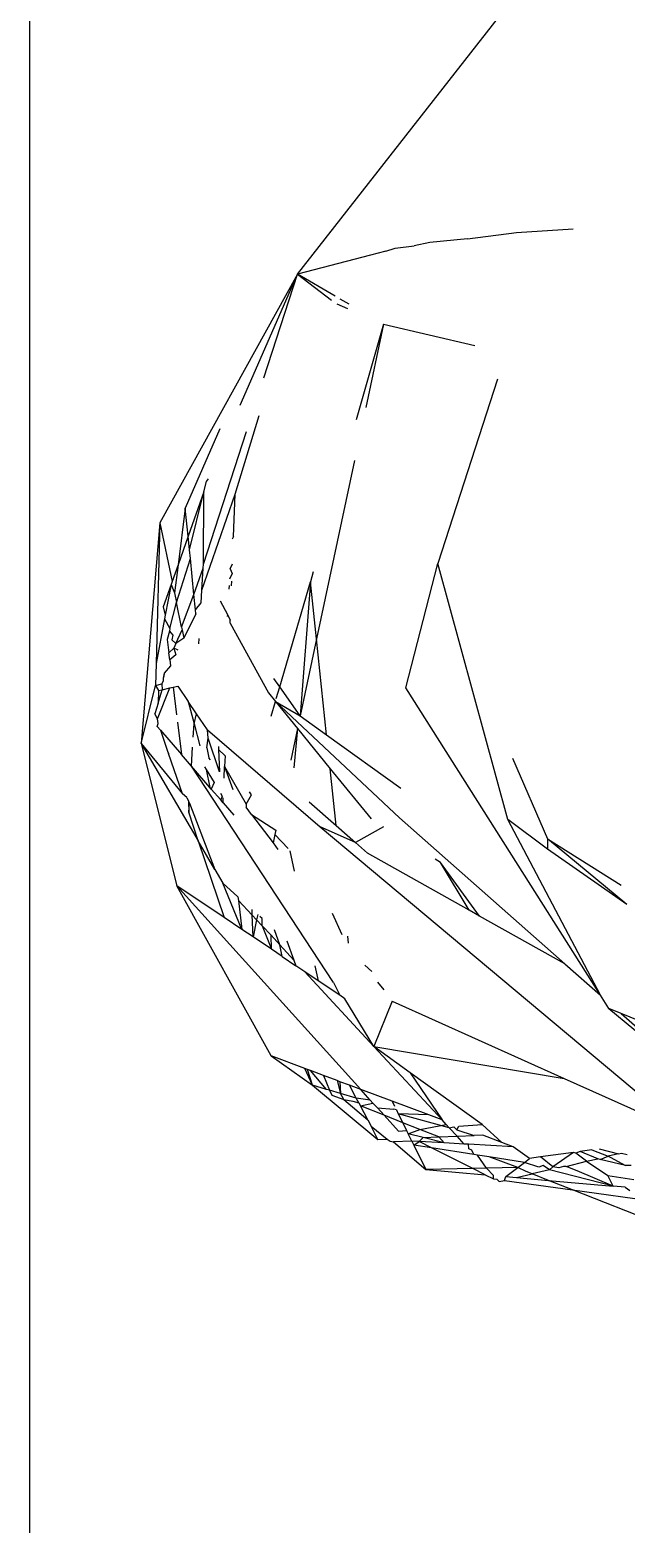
# Model space of a CAD drawing. Header units: millimetres. Extents: x 0 to 460473, y -68369 to 85219.
# Drawn here: x 223404.71 to 223411.93, y -36679.83 to -36661.75 of the extents above; entities that cross this region are included whole.
import ezdxf

# ---------------------------------------------------------------- set-up
doc = ezdxf.new("R2010")
doc.units = ezdxf.units.MM
doc.header["$LTSCALE"] = 50
doc.layers.add('ha', color=8, linetype='Continuous')

# ---------------------------------------------------------------- blocks, each defined once
blk = doc.blocks.new('12312')
for p, q in [((249029.495, -38154.224), (249029.495, -36780.807)), ((249032.738, -37176.269), (249038.607, -37168.776)), ((249034.797, -37175.84), (249035.388, -37175.764)), ((249035.388, -37175.764), (249036.074, -37175.719)), ((249033.808, -37175.99), (249033.622, -37176.038)), ((249033.808, -37175.99), (249033.918, -37175.952)), ((249033.918, -37175.952), (249034.149, -37175.924)), ((249034.338, -37175.884), (249034.149, -37175.924)), ((249034.797, -37175.84), (249034.338, -37175.884)), ((249033.622, -37176.038), (249032.738, -37176.269)), ((249032.738, -37176.269), (249031.07, -37179.278)), ((249032.043, -37177.855), (249032.738, -37176.269)), ((249032.33, -37177.524), (249032.738, -37176.269)), ((249032.738, -37176.269), (249033.15, -37176.581)), ((249033.191, -37176.534), (249032.738, -37176.269)), ((249033.213, -37176.627), (249033.341, -37176.684)), ((249033.363, -37176.633), (249033.253, -37176.569)), ((249033.777, -37176.875), (249033.449, -37178.032)), ((249033.777, -37176.875), (249033.563, -37177.88)), ((249033.777, -37176.875), (249034.883, -37177.131)), ((249035.157, -37177.537), (249034.435, -37179.767)), ((249031.982, -37178.932), (249032.273, -37177.98)), ((249031.795, -37178.14), (249031.378, -37179.098)), ((249031.599, -37179.775), (249032.12, -37178.171)), ((249033.426, -37178.524), (249032.966, -37180.682)), ((249031.604, -37178.903), (249031.413, -37179.44)), ((249031.429, -37179.604), (249031.604, -37178.903)), ((249031.599, -37179.775), (249031.604, -37178.903)), ((249031.604, -37178.903), (249031.636, -37178.776)), ((249031.636, -37178.776), (249031.66, -37178.746)), ((249031.58, -37180.09), (249031.982, -37178.932)), ((249031.962, -37179.441), (249031.982, -37178.932)), ((249031.378, -37179.098), (249031.29, -37179.783)), ((249031.413, -37179.44), (249031.378, -37179.098)), ((249031.07, -37179.278), (249030.844, -37181.945)), ((249031.07, -37179.278), (249031.026, -37180.977)), ((249031.07, -37179.278), (249031.218, -37179.987)), ((249031.413, -37179.44), (249031.29, -37179.783)), ((249031.429, -37179.604), (249031.413, -37179.44)), ((249031.962, -37179.441), (249031.947, -37179.474)), ((249031.439, -37179.709), (249031.429, -37179.604)), ((249031.29, -37179.783), (249031.218, -37179.987)), ((249031.29, -37179.783), (249031.247, -37180.125)), ((249031.27, -37180.239), (249031.439, -37179.709)), ((249031.48, -37180.142), (249031.439, -37179.709)), ((249031.596, -37179.825), (249031.599, -37179.775)), ((249031.923, -37179.832), (249031.949, -37179.773)), ((249034.049, -37181.274), (249034.435, -37179.767)), ((249035.282, -37182.865), (249034.435, -37179.767)), ((249031.218, -37179.987), (249031.205, -37180.024)), ((249031.48, -37180.142), (249031.596, -37179.825)), ((249031.58, -37180.09), (249031.596, -37179.825)), ((249031.945, -37179.891), (249031.915, -37179.96)), ((249031.923, -37179.832), (249031.945, -37179.891)), ((249031.939, -37180.038), (249031.941, -37179.981)), ((249032.927, -37179.87), (249032.893, -37179.991)), ((249031.205, -37180.024), (249031.109, -37180.293)), ((249031.205, -37180.024), (249031.135, -37180.393)), ((249031.205, -37180.024), (249031.247, -37180.125)), ((249031.247, -37180.125), (249031.27, -37180.239)), ((249031.333, -37180.541), (249031.48, -37180.142)), ((249031.501, -37180.331), (249031.48, -37180.142)), ((249031.571, -37180.243), (249031.58, -37180.09)), ((249031.91, -37180.035), (249031.907, -37180.081)), ((249032.521, -37181.26), (249032.893, -37179.991)), ((249032.893, -37179.991), (249032.768, -37181.611)), ((249032.966, -37180.682), (249032.893, -37179.991)), ((249031.109, -37180.293), (249031.135, -37180.393)), ((249031.191, -37180.556), (249031.27, -37180.239)), ((249031.333, -37180.541), (249031.27, -37180.239)), ((249031.501, -37180.331), (249031.571, -37180.243)), ((249031.506, -37180.377), (249031.501, -37180.331)), ((249031.801, -37180.221), (249031.887, -37180.384)), ((249031.127, -37180.437), (249031.026, -37180.977)), ((249031.135, -37180.393), (249031.127, -37180.437)), ((249031.127, -37180.437), (249031.191, -37180.556)), ((249031.506, -37180.377), (249031.361, -37180.674)), ((249031.887, -37180.384), (249031.885, -37180.41)), ((249031.887, -37180.384), (249031.923, -37180.453)), ((249031.921, -37180.492), (249031.923, -37180.453)), ((249031.921, -37180.492), (249032.384, -37181.335)), ((249031.187, -37180.588), (249031.158, -37180.687)), ((249031.158, -37180.687), (249031.179, -37180.848)), ((249031.191, -37180.556), (249031.187, -37180.588)), ((249031.187, -37180.588), (249031.227, -37180.635)), ((249031.227, -37180.635), (249031.214, -37180.691)), ((249031.214, -37180.691), (249031.262, -37180.736)), ((249031.262, -37180.736), (249031.34, -37180.572)), ((249031.361, -37180.674), (249031.262, -37180.736)), ((249031.333, -37180.541), (249031.34, -37180.572)), ((249031.34, -37180.572), (249031.361, -37180.674)), ((249031.542, -37180.741), (249031.546, -37180.675)), ((249032.966, -37180.682), (249032.768, -37181.611)), ((249033.088, -37181.84), (249032.966, -37180.682)), ((249031.179, -37180.848), (249031.241, -37180.792)), ((249031.189, -37180.934), (249031.179, -37180.848)), ((249031.263, -37180.875), (249031.189, -37180.934)), ((249031.262, -37180.736), (249031.241, -37180.792)), ((249031.291, -37180.819), (249031.241, -37180.792)), ((249031.241, -37180.792), (249031.263, -37180.875)), ((249031.026, -37180.977), (249031.019, -37181.246)), ((249031.199, -37181.008), (249031.122, -37181.097)), ((249031.189, -37180.934), (249031.199, -37181.008)), ((249030.844, -37181.945), (249031.019, -37181.246)), ((249031.019, -37181.246), (249031.092, -37181.226)), ((249031.019, -37181.246), (249031.052, -37181.307)), ((249031.11, -37181.19), (249031.092, -37181.226)), ((249031.092, -37181.226), (249031.096, -37181.297)), ((249031.122, -37181.097), (249031.108, -37181.155)), ((249031.117, -37181.13), (249031.108, -37181.155)), ((249031.108, -37181.155), (249031.11, -37181.19)), ((249031.122, -37181.097), (249031.117, -37181.13)), ((249031.231, -37181.266), (249031.286, -37181.254)), ((249031.286, -37181.254), (249031.412, -37181.438)), ((249032.521, -37181.26), (249032.45, -37181.159)), ((249031.042, -37181.647), (249031.191, -37181.275)), ((249031.048, -37181.46), (249031.096, -37181.297)), ((249031.052, -37181.307), (249031.048, -37181.46)), ((249031.052, -37181.307), (249031.096, -37181.297)), ((249031.096, -37181.297), (249031.191, -37181.275)), ((249031.191, -37181.275), (249031.231, -37181.266)), ((249031.231, -37181.266), (249031.273, -37181.6)), ((249032.384, -37181.335), (249032.469, -37181.439)), ((249032.479, -37181.403), (249032.521, -37181.26)), ((249032.768, -37181.611), (249032.521, -37181.26)), ((249036.407, -37184.993), (249034.049, -37181.274)), ((249031.048, -37181.46), (249031.01, -37181.587)), ((249031.042, -37181.647), (249031.01, -37181.587)), ((249031.412, -37181.438), (249031.484, -37181.71)), ((249031.514, -37181.588), (249031.412, -37181.438)), ((249031.484, -37181.71), (249031.514, -37181.588)), ((249031.646, -37181.782), (249031.514, -37181.588)), ((249032.419, -37181.616), (249032.469, -37181.439)), ((249032.469, -37181.439), (249033.972, -37182.846)), ((249032.469, -37181.439), (249032.768, -37181.611)), ((249032.469, -37181.439), (249032.735, -37181.766)), ((249032.768, -37181.611), (249033.088, -37181.84)), ((249031.039, -37181.74), (249031.051, -37181.705)), ((249031.079, -37181.786), (249031.039, -37181.74)), ((249031.051, -37181.705), (249031.042, -37181.647)), ((249031.079, -37181.786), (249031.164, -37182.039)), ((249031.079, -37181.786), (249031.333, -37182.081)), ((249031.284, -37181.69), (249031.333, -37182.081)), ((249031.475, -37181.868), (249031.484, -37181.71)), ((249031.484, -37181.71), (249031.554, -37181.973)), ((249031.656, -37181.881), (249031.646, -37181.782)), ((249031.646, -37181.782), (249033.011, -37182.954)), ((249032.735, -37181.766), (249032.654, -37182.147)), ((249032.735, -37181.766), (249032.694, -37182.239)), ((249032.735, -37181.766), (249033.132, -37182.252)), ((249030.844, -37181.945), (249031.275, -37183.667)), ((249030.844, -37181.945), (249031.533, -37183.125)), ((249030.844, -37181.945), (249031.344, -37182.556)), ((249031.638, -37181.997), (249031.656, -37181.881)), ((249031.791, -37182.289), (249031.656, -37181.881)), ((249033.088, -37181.84), (249033.989, -37182.486)), ((249031.164, -37182.039), (249031.175, -37182.067)), ((249031.344, -37182.556), (249031.175, -37182.067)), ((249031.454, -37182.221), (249031.333, -37182.081)), ((249031.454, -37182.221), (249031.467, -37181.992)), ((249031.638, -37181.997), (249031.663, -37182.118)), ((249031.682, -37182.143), (249031.663, -37182.118)), ((249031.781, -37181.981), (249031.779, -37182.019)), ((249031.779, -37182.019), (249031.791, -37182.289)), ((249031.779, -37182.019), (249031.859, -37182.094)), ((249031.859, -37182.094), (249031.853, -37182.226)), ((249035.342, -37182.123), (249035.763, -37183.099)), ((249033.172, -37184.838), (249031.454, -37182.221)), ((249031.675, -37182.477), (249031.454, -37182.221)), ((249031.61, -37182.228), (249031.63, -37182.26)), ((249031.63, -37182.26), (249031.675, -37182.477)), ((249031.63, -37182.26), (249031.726, -37182.419)), ((249031.848, -37182.364), (249031.853, -37182.226)), ((249031.853, -37182.226), (249031.953, -37182.503)), ((249031.853, -37182.226), (249032.113, -37182.681)), ((249033.204, -37182.94), (249033.132, -37182.252)), ((249033.132, -37182.252), (249033.627, -37182.859)), ((249031.692, -37182.498), (249031.675, -37182.477)), ((249031.726, -37182.419), (249031.692, -37182.498)), ((249031.692, -37182.498), (249031.807, -37182.63)), ((249031.398, -37182.601), (249031.344, -37182.556)), ((249031.398, -37182.601), (249031.417, -37182.645)), ((249031.417, -37182.645), (249031.421, -37182.779)), ((249031.417, -37182.645), (249031.427, -37182.67)), ((249031.421, -37182.779), (249031.427, -37182.67)), ((249031.427, -37182.67), (249031.734, -37183.471)), ((249031.803, -37182.546), (249031.825, -37182.582)), ((249031.825, -37182.582), (249031.807, -37182.63)), ((249031.836, -37182.664), (249031.807, -37182.63)), ((249031.836, -37182.664), (249031.838, -37182.605)), ((249031.836, -37182.664), (249031.965, -37182.813)), ((249032.113, -37182.681), (249032.18, -37182.566)), ((249032.113, -37182.681), (249032.115, -37182.718)), ((249032.18, -37182.566), (249032.156, -37182.531)), ((249032.878, -37182.653), (249033.204, -37182.94)), ((249031.533, -37183.125), (249031.421, -37182.779)), ((249032.181, -37182.806), (249032.115, -37182.718)), ((249032.181, -37182.806), (249032.44, -37183.15)), ((249032.181, -37182.806), (249032.473, -37182.996)), ((249033.972, -37182.846), (249035.974, -37184.612)), ((249036.407, -37184.993), (249035.282, -37182.865)), ((249035.765, -37183.223), (249035.282, -37182.865)), ((249032.462, -37183.047), (249032.44, -37183.15)), ((249032.473, -37182.996), (249032.462, -37183.047)), ((249032.462, -37183.047), (249032.623, -37183.217)), ((249033.011, -37182.954), (249037.426, -37186.652)), ((249033.439, -37183.146), (249033.011, -37182.954)), ((249033.204, -37182.94), (249033.439, -37183.146)), ((249033.779, -37182.954), (249033.439, -37183.146)), ((249031.734, -37183.471), (249031.533, -37183.125)), ((249031.533, -37183.125), (249031.848, -37184.051)), ((249032.44, -37183.15), (249032.5, -37183.229)), ((249033.439, -37183.146), (249033.586, -37183.275)), ((249035.763, -37183.099), (249036.658, -37183.66)), ((249036.724, -37183.895), (249035.763, -37183.099)), ((249035.763, -37183.099), (249035.765, -37183.223)), ((249036.724, -37183.895), (249035.765, -37183.223)), ((249032.644, -37183.247), (249032.697, -37183.491)), ((249034.815, -37183.963), (249033.586, -37183.275)), ((249034.468, -37183.385), (249034.404, -37183.344)), ((249034.942, -37184.034), (249034.468, -37183.385)), ((249034.815, -37183.963), (249034.468, -37183.385)), ((249031.734, -37183.471), (249031.831, -37183.636)), ((249032.417, -37185.725), (249031.275, -37183.667)), ((249031.848, -37184.051), (249031.275, -37183.667)), ((249033.503, -37186.133), (249031.275, -37183.667)), ((249032.064, -37184.197), (249031.831, -37183.636)), ((249032.014, -37183.8), (249031.831, -37183.636)), ((249032.014, -37183.8), (249032.023, -37183.844)), ((249032.023, -37183.844), (249032.064, -37184.197)), ((249032.188, -37184.022), (249032.023, -37183.844)), ((249032.188, -37184.022), (249032.186, -37183.954)), ((249034.942, -37184.034), (249034.815, -37183.963)), ((249032.064, -37184.197), (249031.848, -37184.051)), ((249032.198, -37184.287), (249032.188, -37184.022)), ((249032.242, -37184.079), (249032.188, -37184.022)), ((249032.242, -37184.079), (249032.198, -37184.287)), ((249032.255, -37184.016), (249032.242, -37184.079)), ((249032.242, -37184.079), (249032.308, -37184.151)), ((249032.31, -37184.065), (249032.28, -37184.038)), ((249032.308, -37184.151), (249032.31, -37184.065)), ((249033.156, -37184), (249033.274, -37184.258)), ((249035.974, -37184.612), (249034.942, -37184.034)), ((249032.198, -37184.287), (249032.064, -37184.197)), ((249032.421, -37184.436), (249032.198, -37184.287)), ((249032.308, -37184.151), (249032.421, -37184.436)), ((249032.416, -37184.267), (249032.308, -37184.151)), ((249032.522, -37184.382), (249032.416, -37184.267)), ((249032.421, -37184.436), (249032.416, -37184.267)), ((249032.522, -37184.382), (249032.459, -37184.199)), ((249033.354, -37184.364), (249033.345, -37184.277)), ((249032.551, -37184.524), (249032.421, -37184.436)), ((249032.551, -37184.524), (249032.522, -37184.382)), ((249032.693, -37184.566), (249032.522, -37184.382)), ((249032.609, -37184.333), (249032.693, -37184.566)), ((249032.551, -37184.524), (249032.718, -37184.636)), ((249032.693, -37184.566), (249032.718, -37184.636)), ((249032.824, -37184.707), (249032.718, -37184.636)), ((249032.946, -37184.635), (249032.985, -37184.816)), ((249033.554, -37184.629), (249033.637, -37184.706)), ((249035.974, -37184.612), (249036.407, -37184.993)), ((249032.985, -37184.816), (249032.824, -37184.707)), ((249033.662, -37185.614), (249032.824, -37184.707)), ((249033.249, -37184.993), (249032.985, -37184.816)), ((249033.172, -37184.838), (249033.249, -37184.993)), ((249033.787, -37184.925), (249033.708, -37184.833)), ((249033.31, -37185.034), (249033.249, -37184.993)), ((249033.662, -37185.614), (249033.31, -37185.034)), ((249036.508, -37185.153), (249036.407, -37184.993)), ((249033.882, -37185.065), (249033.662, -37185.614)), ((249033.882, -37185.065), (249035.968, -37185.999)), ((249036.508, -37185.153), (249037.802, -37186.224)), ((249036.657, -37185.214), (249036.508, -37185.153)), ((249036.657, -37185.214), (249037.802, -37186.224)), ((249037.205, -37185.437), (249036.657, -37185.214)), ((249032.417, -37185.725), (249032.918, -37186.081)), ((249032.827, -37185.879), (249032.417, -37185.725)), ((249033.662, -37185.614), (249035.968, -37185.999)), ((249034.101, -37185.929), (249033.662, -37185.614)), ((249034.487, -37186.501), (249033.662, -37185.614)), ((249032.918, -37186.081), (249032.827, -37185.879)), ((249032.859, -37185.891), (249032.827, -37185.879)), ((249032.918, -37186.081), (249032.859, -37185.891)), ((249032.893, -37185.904), (249032.859, -37185.891)), ((249033.089, -37186.131), (249032.893, -37185.904)), ((249033.052, -37185.964), (249032.893, -37185.904)), ((249034.974, -37186.555), (249034.101, -37185.929)), ((249034.101, -37185.929), (249034.487, -37186.501)), ((249032.918, -37186.081), (249033.711, -37186.736)), ((249033.089, -37186.131), (249032.918, -37186.081)), ((249033.052, -37185.964), (249033.126, -37186.142)), ((249033.216, -37186.025), (249033.052, -37185.964)), ((249033.126, -37186.142), (249033.089, -37186.131)), ((249033.216, -37186.025), (249033.256, -37186.18)), ((249033.251, -37186.038), (249033.216, -37186.025)), ((249033.251, -37186.038), (249033.256, -37186.18)), ((249033.368, -37186.082), (249033.251, -37186.038)), ((249033.503, -37186.133), (249033.368, -37186.082)), ((249033.449, -37186.237), (249033.368, -37186.082)), ((249033.618, -37186.26), (249033.503, -37186.133)), ((249033.882, -37186.275), (249033.503, -37186.133)), ((249035.968, -37185.999), (249037.426, -37186.652)), ((249033.126, -37186.142), (249033.151, -37186.203)), ((249033.256, -37186.18), (249033.126, -37186.142)), ((249033.151, -37186.203), (249033.298, -37186.252)), ((249033.298, -37186.252), (249033.256, -37186.18)), ((249033.449, -37186.237), (249033.256, -37186.18)), ((249033.298, -37186.252), (249033.587, -37186.499)), ((249033.298, -37186.252), (249033.405, -37186.273)), ((249033.405, -37186.273), (249033.479, -37186.294)), ((249033.479, -37186.294), (249033.449, -37186.237)), ((249033.618, -37186.26), (249033.449, -37186.237)), ((249033.479, -37186.294), (249033.499, -37186.332)), ((249033.499, -37186.332), (249033.65, -37186.296)), ((249033.65, -37186.296), (249033.618, -37186.26)), ((249033.65, -37186.296), (249033.705, -37186.356)), ((249033.882, -37186.275), (249033.912, -37186.335)), ((249034.327, -37186.441), (249033.882, -37186.275)), ((249033.587, -37186.499), (249033.499, -37186.332)), ((249033.785, -37186.445), (249033.499, -37186.332)), ((249033.705, -37186.356), (249033.903, -37186.37)), ((249033.785, -37186.445), (249033.705, -37186.356)), ((249033.96, -37186.638), (249033.785, -37186.445)), ((249034.011, -37186.534), (249033.785, -37186.445)), ((249033.934, -37186.379), (249033.903, -37186.37)), ((249033.934, -37186.379), (249033.957, -37186.426)), ((249033.957, -37186.426), (249034.011, -37186.534)), ((249034.327, -37186.441), (249033.957, -37186.426)), ((249034.575, -37186.597), (249033.957, -37186.426)), ((249034.487, -37186.501), (249034.327, -37186.441)), ((249033.587, -37186.499), (249033.628, -37186.578)), ((249033.711, -37186.736), (249033.628, -37186.578)), ((249033.628, -37186.578), (249033.824, -37186.732)), ((249033.96, -37186.638), (249034.058, -37186.63)), ((249034.011, -37186.534), (249034.058, -37186.63)), ((249034.22, -37186.617), (249034.011, -37186.534)), ((249034.058, -37186.63), (249034.077, -37186.668)), ((249034.077, -37186.668), (249034.22, -37186.617)), ((249034.26, -37186.715), (249034.077, -37186.668)), ((249034.122, -37186.758), (249034.077, -37186.668)), ((249034.22, -37186.617), (249034.538, -37186.556)), ((249034.449, -37186.707), (249034.22, -37186.617)), ((249034.538, -37186.556), (249034.487, -37186.501)), ((249034.538, -37186.556), (249034.575, -37186.597)), ((249034.575, -37186.597), (249034.63, -37186.583)), ((249034.67, -37186.698), (249034.575, -37186.597)), ((249034.63, -37186.583), (249034.667, -37186.622)), ((249034.667, -37186.622), (249034.692, -37186.578)), ((249034.667, -37186.622), (249034.875, -37186.69)), ((249034.692, -37186.578), (249034.974, -37186.555)), ((249035.212, -37186.773), (249034.974, -37186.555)), ((249033.711, -37186.736), (249033.824, -37186.732)), ((249033.824, -37186.732), (249033.859, -37186.759)), ((249033.859, -37186.759), (249033.9, -37186.766)), ((249034.122, -37186.758), (249033.9, -37186.766)), ((249033.9, -37186.766), (249034.29, -37187.099)), ((249034.122, -37186.758), (249034.144, -37186.804)), ((249034.21, -37186.763), (249034.122, -37186.758)), ((249034.144, -37186.804), (249034.21, -37186.763)), ((249034.144, -37186.804), (249034.29, -37187.099)), ((249034.36, -37186.838), (249034.144, -37186.804)), ((249034.21, -37186.763), (249034.26, -37186.715)), ((249034.514, -37186.779), (249034.21, -37186.763)), ((249034.36, -37186.838), (249034.21, -37186.763)), ((249034.26, -37186.715), (249034.449, -37186.707)), ((249034.514, -37186.779), (249034.26, -37186.715)), ((249034.874, -37186.919), (249034.36, -37186.838)), ((249034.859, -37187.087), (249034.36, -37186.838)), ((249034.449, -37186.707), (249034.67, -37186.698)), ((249034.514, -37186.779), (249034.449, -37186.707)), ((249034.757, -37186.793), (249034.514, -37186.779)), ((249034.67, -37186.698), (249034.875, -37186.69)), ((249034.757, -37186.793), (249034.67, -37186.698)), ((249034.809, -37186.795), (249034.757, -37186.793)), ((249035.35, -37186.825), (249034.809, -37186.795)), ((249034.81, -37186.85), (249034.809, -37186.795)), ((249034.847, -37186.865), (249034.81, -37186.85)), ((249034.98, -37186.686), (249034.875, -37186.69)), ((249035.212, -37186.773), (249034.98, -37186.686)), ((249035.35, -37186.825), (249035.212, -37186.773)), ((249035.548, -37186.967), (249035.35, -37186.825)), ((249036.39, -37186.852), (249036.626, -37186.912)), ((249034.874, -37186.919), (249034.847, -37186.865)), ((249034.915, -37186.925), (249034.874, -37186.919)), ((249035.027, -37187.084), (249034.915, -37186.925)), ((249035.056, -37186.947), (249034.915, -37186.925)), ((249035.403, -37187.077), (249035.056, -37186.947)), ((249035.485, -37187.014), (249035.056, -37186.947)), ((249035.403, -37187.077), (249035.485, -37187.014)), ((249035.485, -37187.014), (249035.548, -37186.967)), ((249035.658, -37187.072), (249035.485, -37187.014)), ((249035.681, -37186.949), (249035.548, -37186.967)), ((249036.079, -37186.895), (249035.681, -37186.949)), ((249035.829, -37187.068), (249035.681, -37186.949)), ((249036.079, -37186.895), (249035.829, -37187.068)), ((249035.992, -37187.065), (249036.238, -37187.001)), ((249036.109, -37186.902), (249036.079, -37186.895)), ((249036.159, -37186.884), (249036.109, -37186.902)), ((249036.238, -37187.001), (249036.109, -37186.902)), ((249036.3, -37186.864), (249036.159, -37186.884)), ((249036.374, -37186.97), (249036.159, -37186.884)), ((249036.238, -37187.001), (249036.374, -37186.97)), ((249036.238, -37187.001), (249036.493, -37187.173)), ((249036.3, -37186.864), (249036.498, -37186.941)), ((249036.404, -37186.978), (249036.374, -37186.97)), ((249036.404, -37186.978), (249036.498, -37186.941)), ((249036.709, -37187.051), (249036.404, -37186.978)), ((249036.626, -37186.912), (249036.498, -37186.941)), ((249036.498, -37186.941), (249036.523, -37186.951)), ((249036.523, -37186.951), (249036.709, -37187.051)), ((249036.626, -37186.912), (249036.659, -37186.904)), ((249036.659, -37186.904), (249036.73, -37186.918)), ((249034.859, -37187.087), (249034.29, -37187.099)), ((249034.29, -37187.099), (249035.011, -37187.163)), ((249035.027, -37187.084), (249034.859, -37187.087)), ((249035.011, -37187.163), (249034.859, -37187.087)), ((249035.011, -37187.163), (249035.111, -37187.213)), ((249035.403, -37187.077), (249035.027, -37187.084)), ((249035.109, -37187.172), (249035.027, -37187.084)), ((249035.111, -37187.213), (249035.109, -37187.172)), ((249035.111, -37187.213), (249035.152, -37187.219)), ((249035.178, -37187.246), (249035.152, -37187.219)), ((249035.242, -37187.232), (249035.258, -37187.186)), ((249035.258, -37187.186), (249035.403, -37187.077)), ((249035.258, -37187.186), (249035.39, -37187.197)), ((249035.39, -37187.197), (249035.579, -37187.154)), ((249035.39, -37187.197), (249035.777, -37187.232)), ((249035.506, -37187.125), (249035.403, -37187.077)), ((249035.579, -37187.154), (249035.506, -37187.125)), ((249035.789, -37187.105), (249035.579, -37187.154)), ((249035.777, -37187.232), (249035.579, -37187.154)), ((249035.71, -37187.05), (249035.658, -37187.072)), ((249035.789, -37187.105), (249035.71, -37187.05)), ((249035.829, -37187.068), (249035.789, -37187.105)), ((249036.561, -37187.303), (249035.789, -37187.105)), ((249035.9, -37187.08), (249035.829, -37187.068)), ((249035.959, -37187.066), (249035.9, -37187.08)), ((249035.992, -37187.065), (249035.959, -37187.066)), ((249036.124, -37187.115), (249035.992, -37187.065)), ((249036.561, -37187.303), (249036.124, -37187.115)), ((249036.561, -37187.303), (249036.493, -37187.173)), ((249036.493, -37187.173), (249036.808, -37187.223)), ((249036.777, -37187.05), (249036.709, -37187.051)), ((249035.178, -37187.246), (249035.242, -37187.232)), ((249035.242, -37187.232), (249036.068, -37187.347)), ((249036.068, -37187.347), (249035.777, -37187.232)), ((249035.777, -37187.232), (249036.561, -37187.303)), ((249036.068, -37187.347), (249038.29, -37187.658)), ((249037.719, -37188), (249036.068, -37187.347)), ((249036.706, -37187.316), (249036.561, -37187.303)), ((249036.706, -37187.316), (249036.763, -37187.354))]:
    blk.add_line(p, q)

msp = doc.modelspace()

# ---------------------------------------------------------------- block references
at = {"layer": 'ha'}
msp.add_blockref('12312', (-25624.78545841, 511.56126197), dxfattribs=at)

doc.saveas('drawing.dxf')
